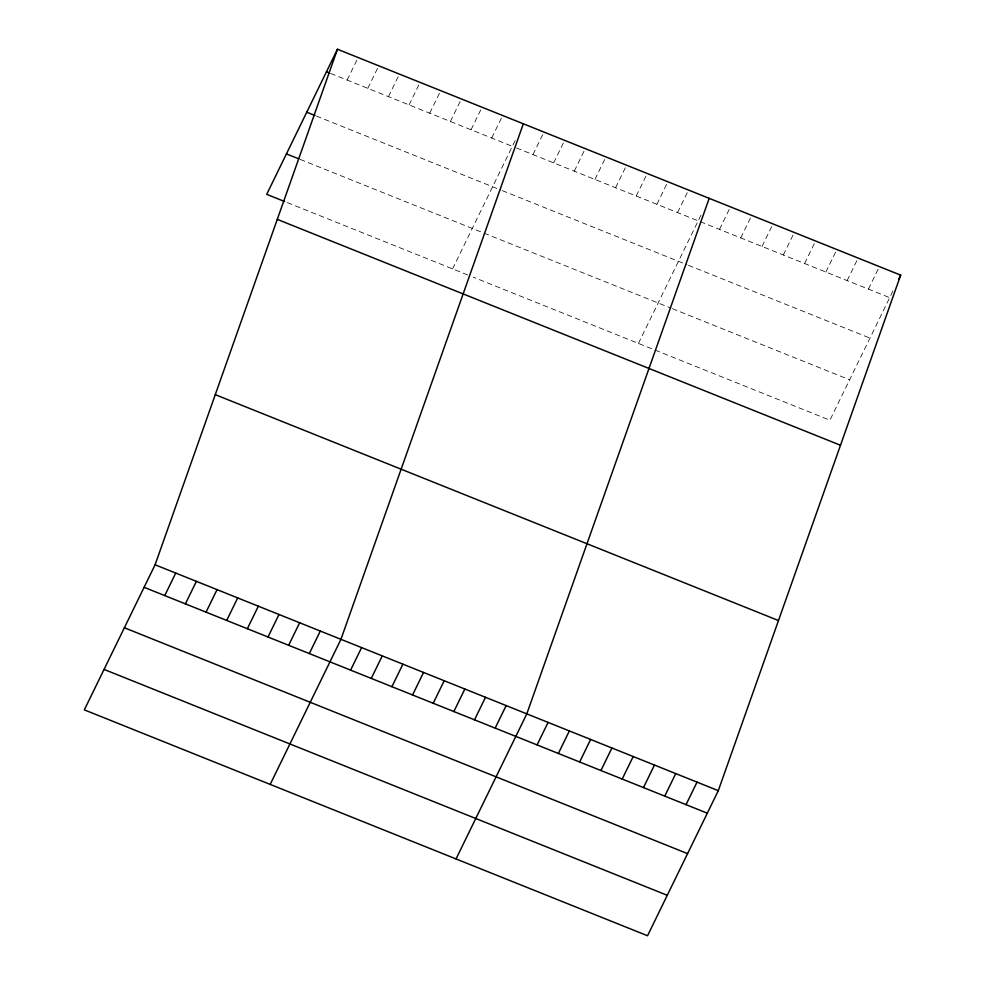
<?xml version="1.0" encoding="UTF-8"?>
<svg xmlns="http://www.w3.org/2000/svg" width="985" height="985" viewBox="0 0 985 985"><rect width="100%" height="100%" fill="white"/><g stroke="black" fill="none" stroke-linecap="round" stroke-linejoin="round"><path stroke-width="0.74" stroke-dasharray="4.92 3.69" d="M347.126 80.056L358.121 57.536M367.787 88.342L378.769 65.81M388.435 96.616L399.417 74.097M409.083 104.903L420.066 82.383M429.731 113.189L440.726 90.657M450.379 121.475L461.374 98.943M471.039 129.749L482.022 107.23M491.687 138.035L502.67 115.504M452.558 268.88L516.214 138.368M532.983 154.596L543.979 132.076M553.644 162.882L564.627 140.35M574.292 171.168L585.275 148.636M594.94 179.442L605.923 156.923M615.588 187.729L626.583 165.197M636.248 196.015L647.231 173.483M656.896 204.289L667.879 181.769M677.545 212.575L688.527 190.056M638.415 343.42L702.071 212.908M719.469 229.394L730.464 206.862M740.745 237.927L751.74 215.395M762.033 246.459L773.016 223.927M783.309 254.992L794.292 232.46M804.585 263.524L815.568 241.005M825.861 272.057L836.844 249.537M847.137 280.59L858.12 258.07M868.413 289.122L879.396 266.603M892.915 291.031L829.912 420.213L473.206 277.154M330.615 73.432L512.335 146.322M516.472 147.972L889.689 297.655M316.394 116.082L500.873 190.08M502.252 190.622L686.976 264.719M688.404 265.285L869.964 338.101M300.191 159.41L670.908 308.096M672.336 308.662L849.636 379.779M287.349 202.614L470.461 276.059"/><path stroke-width="1.48" d="M155.088 564.787L337.461 49.25L900.672 275.135L718.299 790.659L647.539 935.75L84.328 709.865L155.088 564.787L718.299 790.659M523.331 123.79L340.945 639.327L270.185 784.405M709.188 198.33L526.803 713.866L456.043 858.945M337.461 49.25L266.701 194.34L284.603 201.519M164.754 595.593L175.736 573.061M185.402 603.867L196.384 581.347M206.05 612.153L217.045 589.633M226.71 620.439L237.693 597.907M247.358 628.713L258.341 606.194M268.006 637L278.989 614.48M288.654 645.286L299.649 622.754M309.315 653.56L320.297 631.04M350.611 670.132L361.594 647.601M371.259 678.419L382.254 655.887M391.919 686.693L402.902 664.173M412.567 694.979L423.55 672.447M433.215 703.265L444.198 680.733M453.863 711.539L464.858 689.02M474.524 719.826L485.506 697.294M495.172 728.112L506.155 705.58M537.096 744.919L548.079 722.399M558.372 753.451L569.355 730.932M579.648 761.984L590.643 739.464M600.924 770.529L611.919 747.997M622.2 779.061L633.195 756.529M643.476 787.594L654.471 765.062M898.739 279.112L900.672 275.135M664.752 796.126L675.747 773.594M686.04 804.659L697.023 782.127M326.478 71.77L329.236 72.878M306.754 112.216L315.015 115.528M286.426 153.894L298.824 158.856M277.277 219.372L840.488 445.257M215.272 394.653L778.482 620.538M144.106 587.306L707.316 813.191M124.381 627.753L687.579 853.638M104.053 669.418L667.264 895.303"/></g></svg>
